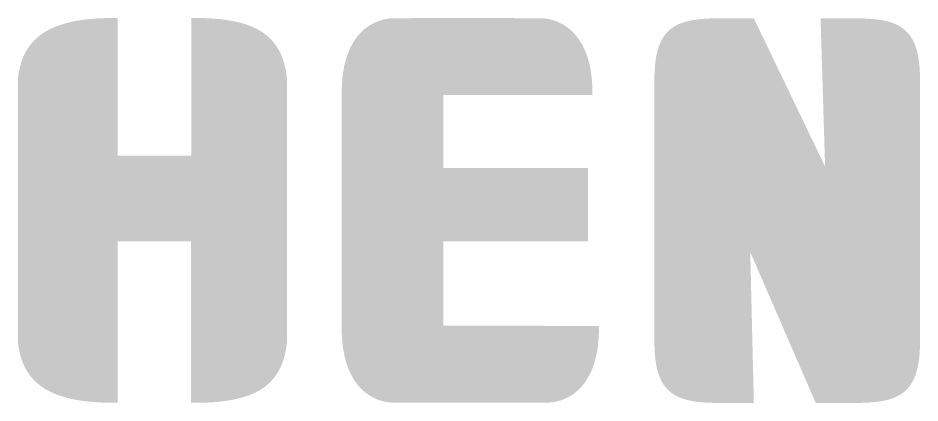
# Model space of a CAD drawing. Extents: x 757 to 8510, y -6585 to 527.
# Drawn here: x 1817.93 to 1825.49, y -827.06 to -823.83 of the extents above; entities that cross this region are included whole.
import ezdxf

# ---------------------------------------------------------------- set-up
doc = ezdxf.new("R2010")
doc.units = 0
doc.header["$MEASUREMENT"] = 0
doc.layers.add('图框', color=92, linetype='CONTINUOUS')

# ---------------------------------------------------------------- blocks, each defined once
blk = doc.blocks.new('LOGO_CD')
at = {"layer": '图框', "linetype": 'Continuous', "lineweight": -3}
h = blk.add_hatch(color=7, dxfattribs=at)
h.dxf.hatch_style = 1
h.paths.add_polyline_path([(42.742, 7.3895), (42.7295, 7.3897), (42.717, 7.3898), (42.7046, 7.3898), (42.6924, 7.3898), (42.6802, 7.3897), (42.6682, 7.3896), (42.6562, 7.3894), (42.6444, 7.3891), (42.6326, 7.3888), (42.621, 7.3884), (42.6094, 7.388), (42.598, 7.3875), (42.5866, 7.3869), (42.5754, 7.3863), (42.5642, 7.3857), (42.5532, 7.3849), (42.5422, 7.3841), (42.5314, 7.3833), (42.5207, 7.3823), (42.51, 7.3813), (42.4995, 7.3803), (42.489, 7.3792), (42.4787, 7.378), (42.4684, 7.3768), (42.4583, 7.3755), (42.4482, 7.3742), (42.4383, 7.3728), (42.4284, 7.3713), (42.4187, 7.3697), (42.409, 7.3681), (42.3995, 7.3665), (42.39, 7.3648), (42.3807, 7.363), (42.3714, 7.3611), (42.3622, 7.3592), (42.3532, 7.3572), (42.3442, 7.3552), (42.3353, 7.3531), (42.3265, 7.3509), (42.3178, 7.3487), (42.3092, 7.3464), (42.3008, 7.344), (42.2924, 7.3416), (42.284, 7.3391), (42.2758, 7.3366), (42.2677, 7.334), (42.2597, 7.3313), (42.2518, 7.3285), (42.244, 7.3257), (42.2362, 7.3229), (42.2286, 7.3199), (42.221, 7.3169), (42.2136, 7.3138), (42.2062, 7.3107), (42.1989, 7.3075), (42.1918, 7.3042), (42.1847, 7.3009), (42.1777, 7.2975), (42.1708, 7.294), (42.164, 7.2905), (42.1573, 7.2869), (42.1507, 7.2833), (42.1441, 7.2795), (42.1377, 7.2757), (42.1313, 7.2719), (42.1251, 7.2679), (42.1189, 7.2639), (42.1128, 7.2599), (42.1069, 7.2558), (42.101, 7.2516), (42.0952, 7.2473), (42.0894, 7.243), (42.0838, 7.2386), (42.0783, 7.2341), (42.0728, 7.2295), (42.0675, 7.2249), (42.0622, 7.2203), (42.057, 7.2155), (42.052, 7.2107), (42.047, 7.2058), (42.042, 7.2009), (42.0372, 7.1959), (42.0325, 7.1908), (42.0278, 7.1856), (42.0233, 7.1804), (42.0188, 7.1751), (42.0144, 7.1697), (42.0101, 7.1643), (42.0059, 7.1588), (42.0018, 7.1532), (41.9977, 7.1476), (41.9938, 7.1419), (41.9899, 7.1361), (41.9861, 7.1302), (41.9824, 7.1243), (41.9788, 7.1183), (41.9753, 7.1122), (41.9718, 7.1061), (41.9685, 7.0999), (41.9652, 7.0936), (41.962, 7.0873), (41.9589, 7.0808), (41.9559, 7.0744), (41.953, 7.0678), (41.9501, 7.0611), (41.9474, 7.0544), (41.9447, 7.0477), (41.9421, 7.0408), (41.9396, 7.0339), (41.9371, 7.0269), (41.9348, 7.0198), (41.9325, 7.0127), (41.9303, 7.0054), (41.9282, 6.9981), (41.9262, 6.9908), (41.9242, 6.9833), (41.9224, 6.9758), (41.9206, 6.9682), (41.9189, 6.9606), (41.9173, 6.9529), (41.9157, 6.945), (41.9143, 6.9372), (41.9129, 6.9292), (41.9116, 6.9212), (41.9104, 6.9131), (41.9092, 6.9049), (41.9082, 6.8966), (41.9072, 6.8883), (41.9072, 6.8882), (41.9072, 4.664), (41.9092, 4.6475), (41.9116, 4.6312), (41.9143, 4.6152), (41.9173, 4.5995), (41.9206, 4.5841), (41.9242, 4.569), (41.9282, 4.5542), (41.9325, 4.5397), (41.9371, 4.5255), (41.9421, 4.5116), (41.9473, 4.4979), (41.953, 4.4846), (41.9589, 4.4715), (41.9652, 4.4587), (41.9718, 4.4463), (41.9788, 4.434), (41.9861, 4.4221), (41.9938, 4.4105), (42.0018, 4.3991), (42.0101, 4.3881), (42.0144, 4.3826), (42.0188, 4.3773), (42.0233, 4.372), (42.0278, 4.3667), (42.0325, 4.3616), (42.0372, 4.3565), (42.042, 4.3515), (42.0469, 4.3465), (42.0519, 4.3416), (42.057, 4.3368), (42.0622, 4.3321), (42.0675, 4.3274), (42.0728, 4.3228), (42.0783, 4.3183), (42.0838, 4.3138), (42.0894, 4.3094), (42.0951, 4.3051), (42.1009, 4.3008), (42.1068, 4.2966), (42.1128, 4.2925), (42.1189, 4.2884), (42.1251, 4.2844), (42.1313, 4.2805), (42.1377, 4.2766), (42.1441, 4.2728), (42.1506, 4.2691), (42.1573, 4.2654), (42.164, 4.2618), (42.1708, 4.2583), (42.1777, 4.2548), (42.1847, 4.2514), (42.1917, 4.2481), (42.1989, 4.2449), (42.2062, 4.2417), (42.2135, 4.2385), (42.221, 4.2354), (42.2286, 4.2324), (42.2362, 4.2295), (42.2439, 4.2266), (42.2518, 4.2238), (42.2597, 4.2211), (42.2677, 4.2184), (42.2758, 4.2158), (42.284, 4.2132), (42.2923, 4.2107), (42.3007, 4.2083), (42.3092, 4.206), (42.3178, 4.2037), (42.3265, 4.2014), (42.3353, 4.1993), (42.3442, 4.1972), (42.3531, 4.1951), (42.3622, 4.1932), (42.3714, 4.1912), (42.3806, 4.1894), (42.39, 4.1876), (42.3995, 4.1859), (42.409, 4.1842), (42.4187, 4.1826), (42.4284, 4.1811), (42.4383, 4.1796), (42.4482, 4.1782), (42.4583, 4.1768), (42.4684, 4.1755), (42.4787, 4.1743), (42.489, 4.1732), (42.4994, 4.172), (42.51, 4.171), (42.5206, 4.17), (42.5314, 4.1691), (42.5422, 4.1682), (42.5532, 4.1674), (42.5642, 4.1667), (42.5753, 4.166), (42.5866, 4.1654), (42.5979, 4.1648), (42.6094, 4.1643), (42.6209, 4.1639), (42.6326, 4.1635), (42.6443, 4.1632), (42.6562, 4.163), (42.6681, 4.1628), (42.6802, 4.1626), (42.6923, 4.1625), (42.7046, 4.1625), (42.717, 4.1626), (42.7294, 4.1627), (42.742, 4.1628), (42.742, 4.1628), (42.742, 5.5178), (43.3563, 5.5178), (43.3563, 4.1628), (43.3726, 4.1627), (43.385, 4.1626), (43.3974, 4.1625), (43.4096, 4.1625), (43.4217, 4.1626), (43.4337, 4.1628), (43.4455, 4.163), (43.4573, 4.1632), (43.469, 4.1635), (43.4805, 4.1639), (43.4919, 4.1643), (43.5032, 4.1648), (43.5145, 4.1654), (43.5255, 4.166), (43.5365, 4.1667), (43.5474, 4.1674), (43.5582, 4.1682), (43.5688, 4.1691), (43.5794, 4.17), (43.5898, 4.171), (43.6001, 4.172), (43.6104, 4.1731), (43.6205, 4.1743), (43.6305, 4.1755), (43.6404, 4.1768), (43.6502, 4.1782), (43.6599, 4.1796), (43.6694, 4.1811), (43.6789, 4.1826), (43.6883, 4.1842), (43.6976, 4.1859), (43.7067, 4.1876), (43.7158, 4.1894), (43.7248, 4.1912), (43.7336, 4.1931), (43.7424, 4.1951), (43.751, 4.1972), (43.7596, 4.1993), (43.768, 4.2014), (43.7764, 4.2037), (43.7846, 4.206), (43.7928, 4.2083), (43.8008, 4.2107), (43.8088, 4.2132), (43.8166, 4.2158), (43.8244, 4.2184), (43.832, 4.2211), (43.8396, 4.2238), (43.847, 4.2266), (43.8544, 4.2295), (43.8617, 4.2324), (43.8688, 4.2354), (43.8759, 4.2385), (43.8829, 4.2416), (43.8898, 4.2448), (43.8966, 4.2481), (43.9032, 4.2514), (43.9098, 4.2548), (43.9163, 4.2583), (43.9228, 4.2618), (43.9291, 4.2654), (43.9353, 4.2691), (43.9414, 4.2728), (43.9475, 4.2766), (43.9534, 4.2805), (43.9593, 4.2844), (43.9651, 4.2884), (43.9708, 4.2925), (43.9763, 4.2966), (43.9818, 4.3008), (43.9873, 4.3051), (43.9926, 4.3094), (43.9978, 4.3138), (44.003, 4.3183), (44.008, 4.3228), (44.013, 4.3274), (44.0179, 4.3321), (44.0227, 4.3368), (44.0274, 4.3416), (44.032, 4.3465), (44.0366, 4.3515), (44.041, 4.3565), (44.0454, 4.3616), (44.0497, 4.3667), (44.0539, 4.3719), (44.058, 4.3772), (44.0621, 4.3826), (44.066, 4.388), (44.0699, 4.3935), (44.0737, 4.3991), (44.0774, 4.4048), (44.081, 4.4105), (44.0846, 4.4163), (44.0881, 4.4221), (44.0915, 4.428), (44.0948, 4.434), (44.098, 4.4401), (44.1012, 4.4462), (44.1042, 4.4524), (44.1072, 4.4587), (44.1101, 4.4651), (44.113, 4.4715), (44.1158, 4.478), (44.1184, 4.4846), (44.1211, 4.4912), (44.1236, 4.4979), (44.1261, 4.5047), (44.1284, 4.5116), (44.1308, 4.5185), (44.133, 4.5255), (44.1352, 4.5326), (44.1373, 4.5397), (44.1393, 4.5469), (44.1412, 4.5542), (44.1431, 4.5616), (44.1449, 4.569), (44.1466, 4.5765), (44.1483, 4.5841), (44.1499, 4.5918), (44.1514, 4.5995), (44.1529, 4.6073), (44.1542, 4.6152), (44.1555, 4.6231), (44.1568, 4.6312), (44.158, 4.6393), (44.1591, 4.6474), (44.1601, 4.6557), (44.1611, 4.664), (44.1611, 4.6641), (44.1611, 6.8883), (44.1591, 6.9049), (44.1568, 6.9212), (44.1542, 6.9371), (44.1514, 6.9528), (44.1483, 6.9682), (44.1466, 6.9758), (44.1449, 6.9833), (44.1431, 6.9907), (44.1412, 6.9981), (44.1393, 7.0054), (44.1373, 7.0126), (44.1352, 7.0198), (44.133, 7.0268), (44.1308, 7.0338), (44.1285, 7.0408), (44.1261, 7.0476), (44.1236, 7.0544), (44.1211, 7.0611), (44.1185, 7.0678), (44.1158, 7.0743), (44.113, 7.0808), (44.1102, 7.0872), (44.1072, 7.0936), (44.1042, 7.0999), (44.1012, 7.1061), (44.098, 7.1122), (44.0948, 7.1183), (44.0915, 7.1243), (44.0881, 7.1302), (44.0846, 7.1361), (44.0811, 7.1419), (44.0774, 7.1476), (44.0737, 7.1532), (44.0699, 7.1588), (44.066, 7.1643), (44.0621, 7.1697), (44.058, 7.1751), (44.0539, 7.1804), (44.0497, 7.1856), (44.0454, 7.1908), (44.041, 7.1959), (44.0366, 7.2009), (44.032, 7.2058), (44.0274, 7.2107), (44.0227, 7.2155), (44.0179, 7.2203), (44.013, 7.2249), (44.008, 7.2295), (44.003, 7.2341), (43.9978, 7.2385), (43.9926, 7.2429), (43.9873, 7.2473), (43.9819, 7.2515), (43.9764, 7.2557), (43.9708, 7.2599), (43.9651, 7.2639), (43.9593, 7.2679), (43.9535, 7.2719), (43.9475, 7.2757), (43.9415, 7.2795), (43.9353, 7.2832), (43.9291, 7.2869), (43.9228, 7.2905), (43.9164, 7.294), (43.9099, 7.2975), (43.9033, 7.3009), (43.8966, 7.3042), (43.8898, 7.3075), (43.8829, 7.3107), (43.8759, 7.3138), (43.8689, 7.3169), (43.8617, 7.3199), (43.8544, 7.3228), (43.8471, 7.3257), (43.8396, 7.3285), (43.832, 7.3313), (43.8244, 7.3339), (43.8166, 7.3366), (43.8088, 7.3391), (43.8008, 7.3416), (43.7928, 7.344), (43.7846, 7.3464), (43.7764, 7.3487), (43.768, 7.3509), (43.7596, 7.3531), (43.751, 7.3552), (43.7424, 7.3572), (43.7336, 7.3592), (43.7248, 7.3611), (43.7158, 7.363), (43.7068, 7.3647), (43.6976, 7.3665), (43.6883, 7.3681), (43.679, 7.3697), (43.6695, 7.3713), (43.6599, 7.3727), (43.6502, 7.3742), (43.6404, 7.3755), (43.6305, 7.3768), (43.6205, 7.378), (43.6104, 7.3792), (43.6002, 7.3803), (43.5898, 7.3813), (43.5794, 7.3823), (43.5689, 7.3833), (43.5582, 7.3841), (43.5474, 7.3849), (43.5366, 7.3856), (43.5256, 7.3863), (43.5145, 7.3869), (43.5033, 7.3875), (43.492, 7.388), (43.4805, 7.3884), (43.469, 7.3888), (43.4573, 7.3891), (43.4456, 7.3894), (43.4337, 7.3896), (43.4217, 7.3897), (43.4096, 7.3898), (43.3974, 7.3898), (43.3851, 7.3898), (43.3726, 7.3897), (43.36, 7.3895), (43.36, 6.6853), (43.36, 6.2356), (42.742, 6.2356)])
h = blk.add_hatch(color=7, dxfattribs=at)
h.dxf.hatch_style = 1
h.paths.add_polyline_path([(46.7182, 6.8714), (46.7141, 6.9101), (46.7087, 6.9471), (46.7022, 6.9823), (46.6945, 7.0159), (46.6857, 7.0478), (46.6758, 7.0781), (46.6649, 7.1068), (46.6531, 7.1339), (46.6404, 7.1595), (46.6268, 7.1835), (46.6125, 7.2061), (46.5973, 7.2272), (46.5815, 7.2468), (46.565, 7.2651), (46.548, 7.2819), (46.5303, 7.2975), (46.5122, 7.3116), (46.4936, 7.3245), (46.4746, 7.3361), (46.4553, 7.3465), (46.4357, 7.3557), (46.4158, 7.3636), (46.3957, 7.3704), (46.3755, 7.3761), (46.3551, 7.3807), (46.3347, 7.3842), (46.3144, 7.3866), (46.294, 7.388), (46.2738, 7.3884), (46.0626, 7.3884), (46.0572, 7.3895), (45.2099, 7.3895), (45.2088, 7.3884), (45.0694, 7.3884), (45.0499, 7.388), (45.0302, 7.3867), (45.0105, 7.3845), (44.9908, 7.3812), (44.9712, 7.377), (44.9516, 7.3717), (44.9321, 7.3654), (44.9129, 7.358), (44.8938, 7.3494), (44.8751, 7.3398), (44.8566, 7.329), (44.8385, 7.317), (44.8208, 7.3039), (44.8035, 7.2895), (44.7867, 7.2738), (44.7705, 7.2569), (44.7549, 7.2387), (44.7399, 7.2191), (44.7255, 7.1982), (44.7119, 7.1759), (44.699, 7.1522), (44.687, 7.1271), (44.6758, 7.1006), (44.6655, 7.0725), (44.6561, 7.043), (44.6477, 7.012), (44.6404, 6.9794), (44.6341, 6.9452), (44.629, 6.9094), (44.6251, 6.8721), (44.6223, 6.833), (44.6207, 6.789), (44.6207, 4.8117), (44.6244, 4.8071), (44.625, 4.8063), (44.6207, 4.8063), (44.6207, 4.7622), (44.6222, 4.72), (44.625, 4.6795), (44.6291, 4.6408), (44.6345, 4.6039), (44.641, 4.5686), (44.6487, 4.535), (44.6575, 4.5031), (44.6674, 4.4729), (44.6783, 4.4442), (44.6901, 4.4171), (44.7028, 4.3915), (44.7164, 4.3674), (44.7307, 4.3449), (44.7459, 4.3238), (44.7617, 4.3041), (44.7782, 4.2859), (44.7952, 4.269), (44.8129, 4.2535), (44.831, 4.2393), (44.8496, 4.2264), (44.8686, 4.2148), (44.8879, 4.2044), (44.9075, 4.1953), (44.9274, 4.1873), (44.9475, 4.1805), (44.9677, 4.1748), (44.9881, 4.1703), (45.0085, 4.1668), (45.0288, 4.1644), (45.0492, 4.163), (45.0694, 4.1626), (46.3286, 4.1626), (46.3489, 4.163), (46.3692, 4.1644), (46.3896, 4.1668), (46.41, 4.1703), (46.4303, 4.1748), (46.4506, 4.1805), (46.4706, 4.1873), (46.4905, 4.1953), (46.5102, 4.2044), (46.5295, 4.2148), (46.5485, 4.2264), (46.5671, 4.2393), (46.5852, 4.2535), (46.6028, 4.269), (46.6199, 4.2859), (46.6364, 4.3041), (46.6522, 4.3238), (46.6673, 4.3449), (46.6817, 4.3674), (46.6953, 4.3915), (46.708, 4.4171), (46.7198, 4.4442), (46.7307, 4.4729), (46.7405, 4.5031), (46.7493, 4.535), (46.757, 4.5686), (46.7636, 4.6039), (46.769, 4.6408), (46.7731, 4.6795), (46.7759, 4.72), (46.7773, 4.7622), (46.7774, 4.8063), (46.1518, 4.8082), (46.1476, 4.8082), (45.4722, 4.8082), (45.4722, 5.5178), (46.6851, 5.5178), (46.6851, 6.1322), (45.4722, 6.1322), (45.4722, 6.7439), (46.0626, 6.7439), (46.0626, 6.7439), (46.7225, 6.7447), (46.7225, 6.7887), (46.721, 6.831)])
h = blk.add_hatch(color=7, dxfattribs=at)
h.dxf.hatch_style = 1
h.paths.add_polyline_path([(49.4686, 6.8823), (49.4686, 4.666), (49.4683, 4.6405), (49.4676, 4.6158), (49.4665, 4.592), (49.4649, 4.569), (49.4629, 4.5469), (49.4605, 4.5255), (49.4577, 4.5049), (49.4544, 4.4852), (49.4508, 4.4661), (49.4467, 4.4478), (49.4421, 4.4303), (49.4372, 4.4135), (49.4319, 4.3973), (49.4261, 4.3819), (49.4199, 4.3671), (49.4133, 4.353), (49.4063, 4.3395), (49.3989, 4.3267), (49.3911, 4.3144), (49.3829, 4.3028), (49.3652, 4.2813), (49.3459, 4.262), (49.325, 4.2448), (49.3024, 4.2296), (49.2783, 4.2163), (49.2526, 4.2048), (49.2254, 4.1949), (49.1966, 4.1865), (49.1662, 4.1795), (49.1342, 4.1739), (49.1008, 4.1694), (49.0658, 4.166), (49.0293, 4.1635), (48.9912, 4.1619), (48.9517, 4.1609), (48.9107, 4.1606), (48.8682, 4.1608), (48.5948, 4.1606), (48.0457, 5.4267), (48.0759, 4.1606), (47.7954, 4.1606), (47.7548, 4.161), (47.7156, 4.162), (47.6779, 4.1637), (47.6417, 4.1663), (47.607, 4.1698), (47.5739, 4.1744), (47.5422, 4.1801), (47.5121, 4.1871), (47.4835, 4.1956), (47.4565, 4.2056), (47.431, 4.2172), (47.4072, 4.2306), (47.3848, 4.2458), (47.3641, 4.263), (47.345, 4.2823), (47.3275, 4.3038), (47.3193, 4.3155), (47.3115, 4.3277), (47.3042, 4.3405), (47.2973, 4.354), (47.2907, 4.3681), (47.2846, 4.3828), (47.2789, 4.3983), (47.2736, 4.4144), (47.2687, 4.4312), (47.2642, 4.4487), (47.2602, 4.4669), (47.2565, 4.4859), (47.2533, 4.5056), (47.2505, 4.5261), (47.2481, 4.5474), (47.2461, 4.5694), (47.2446, 4.5923), (47.2435, 4.616), (47.2428, 4.6406), (47.2425, 4.666), (47.2425, 6.8823), (47.2428, 6.9077), (47.2435, 6.9322), (47.2446, 6.9559), (47.2462, 6.9788), (47.2481, 7.0009), (47.2505, 7.0222), (47.2533, 7.0427), (47.2565, 7.0624), (47.2602, 7.0814), (47.2643, 7.0996), (47.2687, 7.1171), (47.2736, 7.1339), (47.2789, 7.15), (47.2846, 7.1654), (47.2908, 7.1802), (47.2973, 7.1943), (47.3043, 7.2078), (47.3116, 7.2206), (47.3194, 7.2328), (47.3275, 7.2444), (47.3451, 7.266), (47.3642, 7.2853), (47.385, 7.3025), (47.4073, 7.3177), (47.4312, 7.3311), (47.4567, 7.3427), (47.4837, 7.3527), (47.5123, 7.3611), (47.5425, 7.3682), (47.5742, 7.3739), (47.6074, 7.3785), (47.6421, 7.382), (47.6783, 7.3845), (47.716, 7.3862), (47.7553, 7.3872), (48.0759, 7.3876), (48.6732, 6.1436), (48.6352, 7.3876), (48.9951, 7.3862), (49.0328, 7.3845), (49.0691, 7.382), (49.1038, 7.3785), (49.137, 7.3739), (49.1686, 7.3682), (49.1988, 7.3611), (49.2274, 7.3527), (49.2544, 7.3427), (49.2799, 7.3311), (49.3038, 7.3177), (49.3261, 7.3025), (49.3469, 7.2853), (49.366, 7.266), (49.3836, 7.2444), (49.3917, 7.2328), (49.3995, 7.2206), (49.4068, 7.2078), (49.4138, 7.1943), (49.4203, 7.1802), (49.4264, 7.1654), (49.4322, 7.15), (49.4375, 7.1339), (49.4424, 7.1171), (49.4468, 7.0996), (49.4509, 7.0814), (49.4545, 7.0624), (49.4578, 7.0427), (49.4606, 7.0222), (49.463, 7.0009), (49.4649, 6.9788), (49.4665, 6.9559), (49.4676, 6.9322), (49.4683, 6.9077)])
blk = doc.blocks.new('Title_Block')
at = {"layer": '图框', "linetype": 'Continuous'}
blk.add_blockref('LOGO_CD', (-180.7253, 30.4297), dxfattribs=at)

msp = doc.modelspace()

# ---------------------------------------------------------------- block references
at = {"layer": '图框', "linetype": 'Continuous'}
msp.add_blockref('Title_Block', (1956.75, -861.65), dxfattribs=at)

doc.saveas('drawing.dxf')
